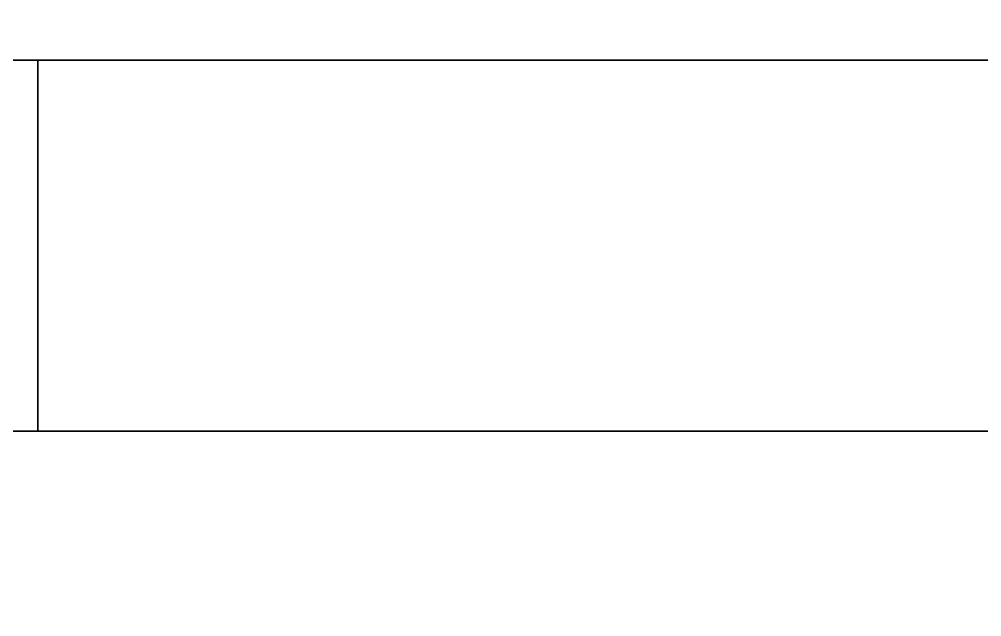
# Model space of a CAD drawing. Extents: x 0 to 5234, y -4951 to 0.
# Drawn here: x 4931.1 to 4977.77, y -2918.83 to -2889.84 of the extents above; entities that cross this region are included whole.
import ezdxf

# ---------------------------------------------------------------- set-up
doc = ezdxf.new("R2010")
doc.units = 0
for name, color, linetype in [('LAYER0', 7, 'CONTINUOUS'), ('LAYER119', 7, 'CONTINUOUS'), ('LAYER120', 7, 'CONTINUOUS'), ('LAYER127', 7, 'CONTINUOUS'), ('LAYER130', 7, 'CONTINUOUS'), ('LAYER141', 7, 'CONTINUOUS'), ('LAYER219', 7, 'CONTINUOUS'), ('LAYER221', 7, 'CONTINUOUS')]:
    doc.layers.add(name, color=color, linetype=linetype)

msp = doc.modelspace()

# ---------------------------------------------------------------- linework, layer by layer
at = {"layer": 'LAYER0', "invisible_edges": 1}
for points in [[(5234, 0), (0, -4951), (0, 0), (5234, 0)], [(5234, -4951, 5), (0, 0, 5), (0, -4951, 5), (5234, -4951, 5)], [(0, 0, 5), (5234, -4951, 5), (5234, 0, 5), (0, 0, 5)], [(0, -4951), (5234, 0), (5234, -4951), (0, -4951)]]:
    msp.add_3dface(points, dxfattribs=at)
at = {"layer": 'LAYER119', "invisible_edges": 1}
for points in [[(5039.4, -2010.5, 1939), (4544, -2909.83, 1939), (5039.4, -2909.83, 1939), (5039.4, -2010.5, 1939)], [(4544, -2909.83, 1939), (5039.4, -2010.5, 1939), (4544, -2010.5, 1939), (4544, -2909.83, 1939)], [(4544, -2010.5, 1921), (5039.4, -2909.83, 1921), (4544, -2909.83, 1921), (4544, -2010.5, 1921)], [(5039.4, -2909.83, 1921), (4544, -2010.5, 1921), (5039.4, -2010.5, 1921), (5039.4, -2909.83, 1921)], [(5039.4, -2909.83, 1921), (4544, -2909.83, 1939), (4544, -2909.83, 1921), (5039.4, -2909.83, 1921)], [(4544, -2909.83, 1939), (5039.4, -2909.83, 1921), (5039.4, -2909.83, 1939), (4544, -2909.83, 1939)]]:
    msp.add_3dface(points, dxfattribs=at)
at = {"layer": 'LAYER120', "invisible_edges": 1}
for points in [[(5039.4, -2010.5, 871), (4544, -2909.83, 871), (5039.4, -2909.83, 871), (5039.4, -2010.5, 871)], [(4544, -2909.83, 871), (5039.4, -2010.5, 871), (4544, -2010.5, 871), (4544, -2909.83, 871)], [(4544, -2010.5, 853), (5039.4, -2909.83, 853), (4544, -2909.83, 853), (4544, -2010.5, 853)], [(5039.4, -2909.83, 853), (4544, -2010.5, 853), (5039.4, -2010.5, 853), (5039.4, -2909.83, 853)], [(5039.4, -2909.83, 853), (4544, -2909.83, 871), (4544, -2909.83, 853), (5039.4, -2909.83, 853)], [(4544, -2909.83, 871), (5039.4, -2909.83, 853), (5039.4, -2909.83, 871), (4544, -2909.83, 871)]]:
    msp.add_3dface(points, dxfattribs=at)
at = {"layer": 'LAYER127', "invisible_edges": 1}
for points in [[(5064, -2909.831, 5), (4484, -2927.831, 5), (4484, -2909.831, 5), (5064, -2909.831, 5)], [(4484, -2927.831, 5), (5064, -2909.831, 5), (5064, -2927.831, 5), (4484, -2927.831, 5)], [(5064, -2927.831, 2355), (4484, -2909.831, 2355), (4484, -2927.831, 2355), (5064, -2927.831, 2355)], [(4484, -2909.831, 2355), (5064, -2927.831, 2355), (5064, -2909.831, 2355), (4484, -2909.831, 2355)], [(4484, -2909.831, 2355), (5064, -2909.831, 5), (4484, -2909.831, 5), (4484, -2909.831, 2355)], [(5064, -2909.831, 5), (4484, -2909.831, 2355), (5064, -2909.831, 2355), (5064, -2909.831, 5)]]:
    msp.add_3dface(points, dxfattribs=at)
at = {"layer": 'LAYER130', "invisible_edges": 1}
for points in [[(5064, -2909.83, 85), (4484, -2010.5, 85), (5064, -2010.5, 85), (5064, -2909.83, 85)], [(4484, -2010.5, 85), (5064, -2909.83, 85), (4484, -2909.83, 85), (4484, -2010.5, 85)], [(4484, -2909.83, 103), (5064, -2010.5, 103), (4484, -2010.5, 103), (4484, -2909.83, 103)], [(5064, -2010.5, 103), (4484, -2909.83, 103), (5064, -2909.83, 103), (5064, -2010.5, 103)], [(5064, -2909.83, 85), (4484, -2909.83, 103), (4484, -2909.83, 85), (5064, -2909.83, 85)], [(4484, -2909.83, 103), (5064, -2909.83, 85), (5064, -2909.83, 103), (4484, -2909.83, 103)]]:
    msp.add_3dface(points, dxfattribs=at)
at = {"layer": 'LAYER141', "invisible_edges": 1}
for points in [[(5064, -2010.5, 2354), (4484, -2909.83, 2354), (5064, -2909.83, 2354), (5064, -2010.5, 2354)], [(4484, -2909.83, 2354), (5064, -2010.5, 2354), (4484, -2010.5, 2354), (4484, -2909.83, 2354)], [(4484, -2010.5, 2336), (5064, -2909.83, 2336), (4484, -2909.83, 2336), (4484, -2010.5, 2336)], [(5064, -2909.83, 2336), (4484, -2010.5, 2336), (5064, -2010.5, 2336), (5064, -2909.83, 2336)], [(5064, -2909.83, 2336), (4484, -2909.83, 2354), (4484, -2909.83, 2336), (5064, -2909.83, 2336)], [(4484, -2909.83, 2354), (5064, -2909.83, 2336), (5064, -2909.83, 2354), (4484, -2909.83, 2354)]]:
    msp.add_3dface(points, dxfattribs=at)
at = {"layer": 'LAYER219', "invisible_edges": 1}
for points in [[(5012, -2873.83, 103), (4562, -2891.83, 103), (4562, -2873.83, 103), (5012, -2873.83, 103)], [(4562, -2891.83, 103), (5012, -2873.83, 103), (5012, -2891.83, 103), (4562, -2891.83, 103)], [(5012, -2891.83, 853), (4562, -2873.83, 853), (4562, -2891.83, 853), (5012, -2891.83, 853)], [(4562, -2873.83, 853), (5012, -2891.83, 853), (5012, -2873.83, 853), (4562, -2873.83, 853)], [(5012, -2891.83, 853), (4562, -2891.83, 103), (5012, -2891.83, 103), (5012, -2891.83, 853)], [(4562, -2891.83, 103), (5012, -2891.83, 853), (4562, -2891.83, 853), (4562, -2891.83, 103)]]:
    msp.add_3dface(points, dxfattribs=at)
at = {"layer": 'LAYER221', "invisible_edges": 1}
for points in [[(5012, -2891.83, 103), (4932, -2909.83, 103), (4932, -2891.83, 103), (5012, -2891.83, 103)], [(4932, -2909.83, 103), (5012, -2891.83, 103), (5012, -2909.83, 103), (4932, -2909.83, 103)], [(4932, -2891.83, 853), (4932, -2909.83, 103), (4932, -2909.83, 853), (4932, -2891.83, 853)], [(4932, -2909.83, 103), (4932, -2891.83, 853), (4932, -2891.83, 103), (4932, -2909.83, 103)], [(5012, -2909.83, 853), (4932, -2891.83, 853), (4932, -2909.83, 853), (5012, -2909.83, 853)], [(4932, -2891.83, 853), (5012, -2909.83, 853), (5012, -2891.83, 853), (4932, -2891.83, 853)], [(4932, -2891.83, 853), (5012, -2891.83, 103), (4932, -2891.83, 103), (4932, -2891.83, 853)], [(5012, -2891.83, 103), (4932, -2891.83, 853), (5012, -2891.83, 853), (5012, -2891.83, 103)], [(5012, -2909.83, 853), (4932, -2909.83, 103), (5012, -2909.83, 103), (5012, -2909.83, 853)], [(4932, -2909.83, 103), (5012, -2909.83, 853), (4932, -2909.83, 853), (4932, -2909.83, 103)]]:
    msp.add_3dface(points, dxfattribs=at)

doc.saveas('drawing.dxf')
